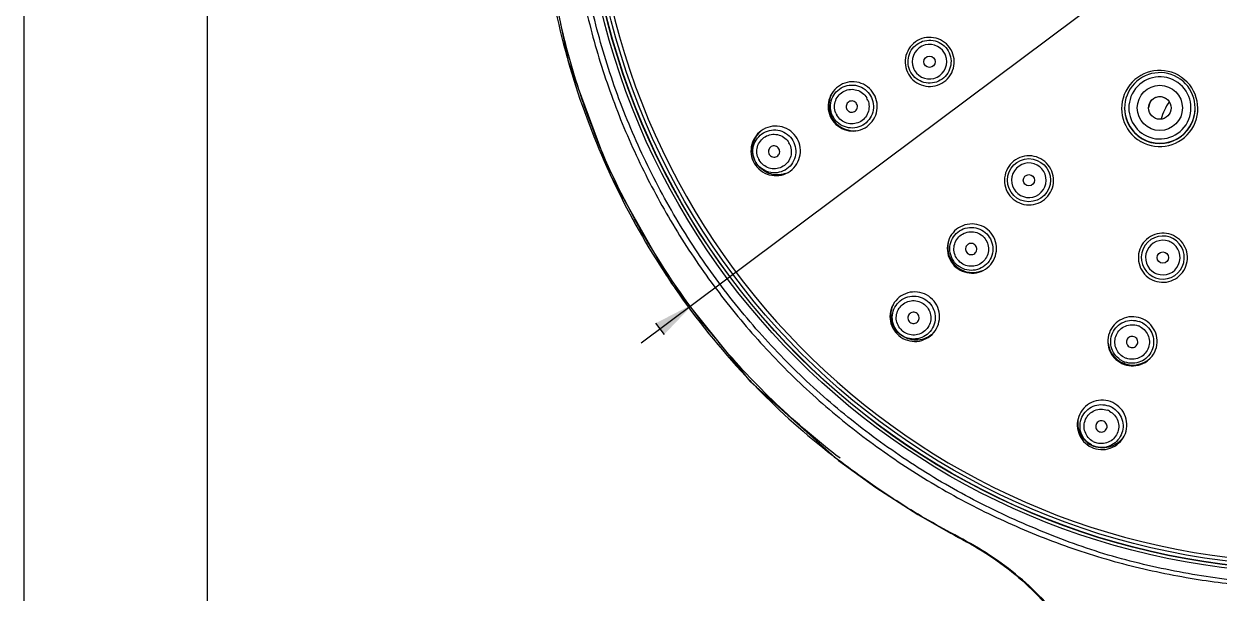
# Model space of a CAD drawing. Header units: millimetres. Extents: x 1664 to 1961, y 530 to 950.
# Drawn here: x 1663.6 to 1748.3, y 731.5 to 771.9 of the extents above; entities that cross this region are included whole.
import ezdxf

# ---------------------------------------------------------------- set-up
doc = ezdxf.new("R2010")
doc.units = ezdxf.units.MM
doc.header["$LTSCALE"] = 10
doc.header["$MEASUREMENT"] = 0
doc.layers.get('0').update_dxf_attribs({"color": 2, "linetype": 'CONTINUOUS'})
doc.layers.add('D', color=2, linetype='CONTINUOUS')
doc.layers.add('TXT', color=4, linetype='CONTINUOUS')

# ---------------------------------------------------------------- blocks, each defined once
blk = doc.blocks.new('BORDER')
blk.add_line((1, 1), (0, 1))

msp = doc.modelspace()

# ---------------------------------------------------------------- linework, layer by layer
at = {"color": 7, "linetype": 'Continuous'}
for p, q in [((1741.582, 765.897), (1741.582, 765.904)), ((1746.582, 765.897), (1746.582, 765.904))]:
    msp.add_line(p, q, dxfattribs=at)
for points in [[(1700.081, 783.803), (1700.494, 777.33), (1702.14, 769.216), (1705.143, 761.118), (1709.468, 753.474), (1715.032, 746.558), (1721.299, 740.941)], [(1721.299, 740.941), (1723.965, 739.011), (1726.924, 737.113), (1729.255, 735.794)]]:
    msp.add_lwpolyline(points, dxfattribs=at)
for centre, radius in [((1755.082, 784.933), 51.988), ((1755.082, 784.933), 51.769), ((1755.082, 784.933), 51.748), ((1755.082, 784.933), 51.5), ((1727.755, 769.179), 0.4), ((1744.082, 765.906), 1.6), ((1744.082, 765.902), 0.8), ((1734.803, 760.787), 1.524), ((1734.799, 760.785), 0.4), ((1744.29, 755.306), 0.4)]:
    msp.add_circle(centre, radius, dxfattribs=at)
for centre, radius, start, end in [((1755.082, 784.933), 51.229, 90, 267.5844), ((1755.39, 784.258), 55.324, 187.45134, 195.50905), ((1755.235, 784.202), 55.034, 192.96561, 198.67697), ((1727.755, 769.18), 1.225, 30.00112, 201.82914), ((1753.738, 783.87), 53.628, 195.58075, 196.33742), ((1727.755, 769.179), 1.225, 210.00113, 21.82913), ((1727.754, 769.179), 1.227, 21.82888, 29.99514), ((1754.836, 784.194), 54.773, 196.33974, 204.23933), ((1727.757, 769.18), 1.227, 201.82888, 209.99514), ((1744.072, 765.863), 2.698, 60.63928, 234.08862), ((1744.082, 765.904), 2.5, 60.00071, 234.63924), ((1744.083, 765.882), 2.676, 60.00013, 60.64337), ((1744.082, 765.906), 2.2, 59.99979, 234.63827), ((1744.072, 765.863), 2.698, 240.00188, 54.89252), ((1744.082, 765.904), 2.5, 240.00071, 54.63924), ((1744.082, 765.906), 2.2, 239.99979, 54.63827), ((1744.081, 765.905), 2.201, 54.64066, 59.99889), ((1744.081, 765.903), 2.501, 54.64066, 59.99889), ((1744.074, 765.867), 2.694, 54.87585, 59.99285), ((1752.6, 783.359), 52.268, 198.72719, 201.62871), ((1722.391, 766.064), 1.773, 148.17869, 208.45406), ((1722.245, 765.996), 1.228, 21.83003, 29.99514), ((1744.082, 765.89), 0.8, 60.00103, 179.18473), ((1744.082, 765.88), 2.5, 179.42915, 0.38635), ((1744.085, 765.897), 2.503, 180.0151, 189.93121), ((1747.558, 764.26), 3.491, 143.80459, 165.66776), ((1744.076, 765.898), 2.506, 349.00977, 359.99872), ((1722.379, 766.056), 1.758, 208.41437, 209.99943), ((1722.379, 766.056), 1.759, 210.00156, 211.83417), ((1722.402, 766.071), 1.786, 211.85817, 226.28337), ((1722.253, 766), 1.228, 201.83003, 209.99514), ((1744.087, 765.898), 2.505, 189.93947, 195.94436), ((1744.081, 765.897), 2.499, 195.95638, 203.47073), ((1744.089, 765.901), 2.508, 203.47153, 209.43433), ((1744.079, 765.899), 2.504, 330.05117, 335.12129), ((1744.082, 765.897), 2.5, 335.13335, 342.80578), ((1744.078, 765.899), 2.505, 342.80539, 348.98549), ((1722.391, 766.061), 1.77, 226.31645, 273.76218), ((1744.082, 765.897), 2.5, 209.44424, 217.50697), ((1744.084, 765.899), 2.503, 217.51062, 222.94655), ((1744.083, 765.899), 2.501, 222.96163, 231.48688), ((1744.083, 765.907), 2.201, 234.64066, 239.99889), ((1744.079, 765.9), 2.504, 307.6084, 317.40184), ((1744.081, 765.899), 2.502, 317.4035, 321.34896), ((1744.08, 765.898), 2.502, 321.36282, 330.05118), ((1716.733, 762.812), 1.231, 21.84444, 29.99522), ((1744.071, 765.86), 2.696, 234.06733, 239.11988), ((1744.089, 765.907), 2.512, 231.48626, 234.54492), ((1744.081, 765.895), 2.497, 234.5407, 239.99257), ((1744.083, 765.905), 2.501, 234.64066, 239.99889), ((1744.056, 765.836), 2.667, 239.1269, 239.99972), ((1744.082, 765.897), 2.5, 240.00019, 293.1558), ((1744.084, 765.894), 2.496, 293.15014, 293.87082), ((1744.079, 765.903), 2.506, 293.8909, 305.0418), ((1744.082, 765.897), 2.5, 305.04777, 307.59201), ((1716.751, 762.821), 1.231, 201.84444, 209.99522), ((1754.662, 784.123), 54.585, 204.24636, 205.67408), ((1716.973, 762.932), 1.761, 208.35374, 209.99936), ((1716.973, 762.932), 1.761, 210.00145, 211.74653), ((1734.799, 760.785), 1.225, 50.00083, 221.82704), ((1734.799, 760.785), 1.225, 230.00083, 41.82704), ((1734.798, 760.784), 1.227, 41.82878, 49.99519), ((1754.767, 784.173), 54.701, 205.6741, 213.40974), ((1734.801, 760.786), 1.227, 221.82878, 229.99519), ((1730.818, 756.021), 1.772, 167.80548, 228.43123), ((1730.709, 755.909), 1.228, 41.8295, 49.9952), ((1744.291, 755.309), 1.524, 69.99783, 241.82716), ((1744.29, 755.306), 1.225, 70.00006, 241.82492), ((1744.292, 755.309), 1.524, 249.99783, 61.82716), ((1744.29, 755.306), 1.225, 250.00006, 61.82492), ((1744.289, 755.304), 1.227, 61.82856, 69.99506), ((1744.291, 755.307), 1.526, 61.82856, 69.99506), ((1730.809, 756.009), 1.758, 228.39125, 229.99945), ((1730.809, 756.01), 1.758, 230.00157, 231.7997), ((1730.715, 755.915), 1.228, 221.8295, 229.9952), ((1754.819, 784.218), 54.769, 213.41844, 214.60073), ((1730.818, 756.019), 1.771, 231.75258, 293.62252), ((1744.292, 755.311), 1.526, 241.82856, 249.99506), ((1744.291, 755.307), 1.227, 241.82856, 249.99506), ((1753.928, 783.582), 53.675, 214.58252, 223.10864), ((1726.618, 751.031), 1.231, 41.84348, 49.99529), ((1742.114, 749.325), 1.228, 61.82897, 69.99508), ((1742.118, 749.336), 1.528, 61.82897, 69.99508), ((1752.711, 782.791), 52.089, 219.07625, 220.01685), ((1726.796, 751.225), 1.76, 228.34696, 229.9994), ((1726.796, 751.225), 1.761, 230.00149, 231.73489), ((1726.632, 751.046), 1.231, 221.84348, 229.99529), ((1742.171, 749.466), 1.772, 187.38304, 248.39264), ((1742.122, 749.346), 1.528, 241.82897, 249.99508), ((1742.117, 749.333), 1.228, 241.82897, 249.99508), ((1742.172, 749.465), 1.772, 249.97359, 313.37639), ((1742.166, 749.452), 1.758, 248.35162, 249.99927), ((1753.849, 783.548), 53.594, 223.13915, 224.34368), ((1753.452, 783.134), 53.021, 224.32431, 232.1169), ((1739.937, 743.342), 1.231, 61.84264, 69.99519), ((1739.944, 743.361), 1.531, 61.84264, 69.99519), ((1740.031, 743.594), 1.769, 172.38788, 233.73184), ((1740.043, 743.609), 1.788, 233.73265, 248.30502), ((1739.953, 743.383), 1.531, 241.84264, 249.99519), ((1739.944, 743.36), 1.231, 241.84264, 249.99519), ((1754.073, 783.975), 54.066, 232.14509, 232.70508), ((1740.031, 743.584), 1.76, 248.33093, 249.99925)]:
    msp.add_arc(centre, radius, start, end, dxfattribs=at)
for points, start_tangent, end_tangent in [([(1755.082, 838.008), (1750.166, 837.78), (1745.293, 837.091), (1740.505, 835.956), (1735.84, 834.39), (1731.343, 832.39), (1727.053, 829.98), (1722.998, 827.192), (1719.22, 824.038), (1712.626, 816.746), (1707.487, 808.364), (1705.511, 803.857), (1703.97, 799.184), (1702.879, 794.386), (1702.219, 789.509), (1702.005, 784.594), (1702.28, 779.681), (1703.003, 774.814), (1704.159, 770.031), (1705.756, 765.377), (1707.784, 760.893), (1710.212, 756.613), (1713.027, 752.577), (1716.206, 748.821), (1719.718, 745.374), (1723.536, 742.27), (1727.62, 739.525), (1729.752, 738.297), (1731.942, 737.173), (1734.181, 736.152), (1736.463, 735.229), (1738.784, 734.411), (1741.143, 733.712), (1745.95, 732.655)], (-0.999985, 0.005387), (0.985224, -0.171268)), ([(1755.082, 732.153), (1752.498, 732.2), (1749.92, 732.382), (1747.358, 732.715), (1744.813, 733.166), (1739.803, 734.429), (1734.961, 736.233), (1730.298, 738.459), (1725.876, 741.133), (1721.723, 744.209), (1717.89, 747.676), (1714.416, 751.502), (1711.334, 755.651), (1708.679, 760.085), (1706.462, 764.754), (1704.718, 769.619), (1703.465, 774.633), (1702.69, 779.743), (1702.415, 784.903), (1702.689, 790.064), (1703.454, 795.175), (1704.701, 800.191), (1706.447, 805.055), (1711.318, 814.158), (1714.391, 818.314), (1717.858, 822.146), (1721.684, 825.621), (1725.836, 828.698), (1730.267, 831.359), (1734.933, 833.581), (1755.082, 837.612)], (-1, -0.000134), (1, -0.000163)), ([(1729.274, 770.033), (1728.827, 770.543), (1728.218, 770.843), (1727.542, 770.888), (1726.9, 770.67), (1726.39, 770.223), (1726.09, 769.615), (1726.045, 768.938), (1726.264, 768.295)], (-0.5, 0.866025), (0.5, -0.866025)), ([(1726.44, 768.418), (1726.249, 768.982), (1726.288, 769.575), (1726.551, 770.108), (1726.998, 770.5), (1727.56, 770.691), (1728.154, 770.652), (1728.687, 770.39), (1729.079, 769.942)], (-0.500005, 0.866022), (0.500005, -0.866022)), ([(1726.264, 768.295), (1726.712, 767.784), (1727.32, 767.484), (1727.997, 767.439), (1728.639, 767.657), (1729.149, 768.104), (1729.448, 768.713), (1729.493, 769.39), (1729.274, 770.033)], (0.5, -0.866025), (-0.5, 0.866025)), ([(1729.079, 769.942), (1729.27, 769.379), (1729.231, 768.786), (1728.968, 768.253), (1728.521, 767.861), (1727.958, 767.67), (1727.365, 767.708), (1726.832, 767.971), (1726.44, 768.418)], (0.500005, -0.866022), (-0.500005, 0.866022)), ([(1723.821, 766.884), (1723.372, 767.396), (1722.762, 767.698), (1722.084, 767.743), (1721.441, 767.525), (1720.93, 767.077), (1720.63, 766.467), (1720.586, 765.788), (1720.805, 765.143)], (-0.5, 0.866025), (0.5, -0.866025)), ([(1720.943, 765.243), (1720.752, 765.806), (1720.791, 766.399), (1721.053, 766.932), (1721.499, 767.324), (1722.062, 767.515), (1722.654, 767.475), (1723.187, 767.212), (1723.579, 766.765)], (-0.500005, 0.866022), (0.500005, -0.866022)), ([(1720.805, 765.143), (1721.254, 764.631), (1721.864, 764.329), (1722.542, 764.284), (1723.186, 764.502), (1723.696, 764.951), (1723.996, 765.56), (1724.04, 766.239), (1723.821, 766.884)], (0.5, -0.866025), (-0.5, 0.866025)), ([(1723.579, 766.765), (1723.771, 766.202), (1723.732, 765.609), (1723.47, 765.076), (1723.023, 764.684), (1722.461, 764.493), (1721.868, 764.532), (1721.335, 764.795), (1720.943, 765.243)], (0.500005, -0.866022), (-0.500005, 0.866022)), ([(1721.113, 765.543), (1721.025, 765.991), (1721.107, 766.44), (1721.348, 766.828), (1721.714, 767.1), (1722.154, 767.219), (1722.607, 767.169), (1723.011, 766.956), (1723.308, 766.61)], (-0.37177, 0.928325), (0.500005, -0.866022)), ([(1723.385, 766.453), (1723.473, 766.005), (1723.391, 765.556), (1723.15, 765.169), (1722.784, 764.896), (1722.344, 764.777), (1721.891, 764.827), (1721.487, 765.04), (1721.189, 765.386)], (0.37177, -0.928325), (-0.500005, 0.866022)), ([(1722.595, 766.198), (1722.492, 766.315), (1722.352, 766.384), (1722.197, 766.395), (1722.049, 766.345), (1721.932, 766.242), (1721.863, 766.102), (1721.853, 765.946), (1721.903, 765.798)], (-0.500005, 0.866022), (0.500005, -0.866022)), ([(1721.903, 765.798), (1722.006, 765.681), (1722.146, 765.612), (1722.301, 765.602), (1722.449, 765.652), (1722.566, 765.755), (1722.635, 765.894), (1722.645, 766.05), (1722.595, 766.198)], (0.500005, -0.866022), (-0.500005, 0.866022)), ([(1712.273, 749.957), (1707.614, 756.717), (1704.012, 764.094)], (-0.630346, 0.776314), (-0.368594, 0.92959)), ([(1718.373, 763.739), (1717.922, 764.255), (1717.308, 764.559), (1716.626, 764.605), (1715.979, 764.386), (1715.465, 763.935), (1715.164, 763.321), (1715.12, 762.637), (1715.341, 761.988)], (-0.5, 0.866025), (0.5, -0.866025)), ([(1715.423, 762.096), (1715.234, 762.648), (1715.234, 763.231), (1715.423, 763.783), (1715.78, 764.242)], (-0.474928, 0.880025), (0.735869, 0.677124)), ([(1715.448, 762.067), (1715.256, 762.63), (1715.294, 763.223), (1715.556, 763.755), (1716.001, 764.147), (1716.562, 764.337), (1717.154, 764.297), (1717.686, 764.034), (1718.078, 763.587)], (-0.500005, 0.866022), (0.500005, -0.866022)), ([(1715.609, 762.363), (1715.521, 762.811), (1715.602, 763.259), (1715.842, 763.646), (1716.207, 763.918), (1716.646, 764.037), (1717.098, 763.986), (1717.501, 763.773), (1717.799, 763.427)], (-0.372004, 0.928231), (0.500005, -0.866022)), ([(1715.341, 761.988), (1715.792, 761.472), (1716.406, 761.168), (1717.089, 761.123), (1717.736, 761.342), (1718.249, 761.793), (1718.551, 762.407), (1718.594, 763.09), (1718.373, 763.739)], (0.5, -0.866025), (-0.5, 0.866025)), ([(1718.078, 763.587), (1718.269, 763.024), (1718.231, 762.431), (1717.97, 761.898), (1717.525, 761.507), (1716.964, 761.317), (1716.372, 761.356), (1715.84, 761.62), (1715.448, 762.067)], (0.500005, -0.866022), (-0.500005, 0.866022)), ([(1717.876, 763.27), (1717.964, 762.822), (1717.882, 762.373), (1717.642, 761.986), (1717.278, 761.714), (1716.838, 761.596), (1716.386, 761.646), (1715.983, 761.859), (1715.685, 762.206)], (0.372004, -0.928231), (-0.500005, 0.866022)), ([(1717.087, 763.016), (1716.984, 763.133), (1716.845, 763.202), (1716.689, 763.213), (1716.542, 763.163), (1716.425, 763.06), (1716.357, 762.92), (1716.347, 762.765), (1716.397, 762.617)], (-0.500005, 0.866022), (0.500005, -0.866022)), ([(1716.397, 762.617), (1716.5, 762.5), (1716.64, 762.43), (1716.795, 762.42), (1716.942, 762.47), (1717.059, 762.573), (1717.128, 762.712), (1717.137, 762.868), (1717.087, 763.016)], (0.500005, -0.866022), (-0.500005, 0.866022)), ([(1735.927, 762.104), (1735.331, 762.431), (1734.657, 762.505), (1734.006, 762.316), (1733.477, 761.892), (1733.151, 761.297), (1733.077, 760.623), (1733.267, 759.971), (1733.692, 759.442)], (-0.766044, 0.642788), (0.766044, -0.642788)), ([(1717.537, 761.254), (1716.956, 761.165), (1716.377, 761.272), (1715.865, 761.563), (1715.476, 762.006)], (-0.949224, -0.314602), (-0.526148, 0.850393)), ([(1733.692, 759.442), (1734.288, 759.115), (1734.962, 759.041), (1735.614, 759.231), (1736.142, 759.655), (1736.468, 760.25), (1736.542, 760.924), (1736.352, 761.575), (1735.927, 762.104)], (0.766044, -0.642788), (-0.766044, 0.642788)), ([(1731.879, 757.281), (1731.282, 757.608), (1730.606, 757.683), (1729.953, 757.494), (1729.423, 757.069), (1729.097, 756.473), (1729.023, 755.797), (1729.214, 755.144), (1729.641, 754.613)], (-0.766044, 0.642788), (0.766044, -0.642788)), ([(1729.743, 754.755), (1729.371, 755.219), (1729.204, 755.789), (1729.269, 756.38), (1729.554, 756.901), (1730.017, 757.273), (1730.588, 757.439), (1731.179, 757.374), (1731.7, 757.088)], (-0.766049, 0.642782), (0.766049, -0.642782)), ([(1729.641, 754.613), (1730.238, 754.285), (1730.914, 754.211), (1731.567, 754.4), (1732.097, 754.825), (1732.423, 755.421), (1732.496, 756.097), (1732.305, 756.75), (1731.879, 757.281)], (0.766044, -0.642788), (-0.766044, 0.642788)), ([(1729.8, 755.096), (1729.565, 755.487), (1729.488, 755.937), (1729.582, 756.383), (1729.832, 756.764), (1730.205, 757.027), (1730.648, 757.135), (1731.101, 757.073), (1731.499, 756.849)], (-0.666849, 0.745193), (0.766049, -0.642782)), ([(1731.7, 757.088), (1732.072, 756.624), (1732.239, 756.053), (1732.174, 755.463), (1731.889, 754.942), (1731.426, 754.57), (1730.855, 754.404), (1730.265, 754.469), (1729.743, 754.755)], (0.766049, -0.642782), (-0.766049, 0.642782)), ([(1731.624, 756.728), (1731.86, 756.337), (1731.937, 755.887), (1731.843, 755.441), (1731.592, 755.06), (1731.22, 754.797), (1730.776, 754.689), (1730.324, 754.751), (1729.926, 754.974)], (0.666849, -0.745193), (-0.766049, 0.642782)), ([(1744.89, 756.93), (1744.219, 757.033), (1743.56, 756.872), (1743.013, 756.471), (1742.661, 755.892), (1742.558, 755.222), (1742.719, 754.563), (1743.12, 754.016), (1743.701, 753.663)], (-0.939693, 0.34202), (0.939693, -0.34202)), ([(1743.701, 753.663), (1744.372, 753.56), (1745.031, 753.721), (1745.578, 754.122), (1745.93, 754.702), (1746.033, 755.372), (1745.871, 756.031), (1745.47, 756.578), (1744.89, 756.93)], (0.939693, -0.34202), (-0.939693, 0.34202)), ([(1730.969, 756.218), (1730.832, 756.293), (1730.677, 756.31), (1730.406, 756.169), (1730.314, 755.877), (1730.358, 755.728), (1730.456, 755.606)], (-0.766049, 0.642782), (0.766049, -0.642782)), ([(1730.456, 755.606), (1730.592, 755.531), (1730.748, 755.514), (1731.019, 755.655), (1731.111, 755.947), (1731.067, 756.096), (1730.969, 756.218)], (0.766049, -0.642782), (-0.766049, 0.642782)), ([(1727.836, 752.462), (1727.235, 752.792), (1726.555, 752.868), (1725.898, 752.678), (1725.364, 752.251), (1725.036, 751.651), (1724.963, 750.971), (1725.155, 750.314), (1725.585, 749.779)], (-0.766044, 0.642788), (0.766044, -0.642788)), ([(1725.665, 749.892), (1725.292, 750.355), (1725.125, 750.925), (1725.188, 751.515), (1725.473, 752.035), (1725.935, 752.406), (1726.505, 752.571), (1727.095, 752.505), (1727.616, 752.219)], (-0.766049, 0.642782), (0.766049, -0.642782)), ([(1725.715, 750.225), (1725.479, 750.615), (1725.402, 751.065), (1725.495, 751.51), (1725.745, 751.891), (1726.117, 752.152), (1726.56, 752.26), (1727.011, 752.197), (1727.41, 751.974)], (-0.66703, 0.745031), (0.766049, -0.642782)), ([(1725.585, 749.779), (1726.186, 749.449), (1726.866, 749.374), (1727.523, 749.564), (1728.057, 749.992), (1728.385, 750.591), (1728.458, 751.271), (1728.265, 751.928), (1727.836, 752.462)], (0.766044, -0.642788), (-0.766044, 0.642788)), ([(1727.616, 752.219), (1727.989, 751.755), (1728.156, 751.185), (1728.092, 750.596), (1727.808, 750.076), (1727.346, 749.705), (1726.776, 749.54), (1726.186, 749.605), (1725.665, 749.892)], (0.766049, -0.642782), (-0.766049, 0.642782)), ([(1725.626, 749.91), (1725.259, 750.364), (1725.06, 750.913), (1725.049, 751.496), (1725.229, 752.051)], (-0.747194, 0.664606), (0.461506, 0.887137)), ([(1727.535, 751.852), (1727.771, 751.461), (1727.848, 751.012), (1727.755, 750.566), (1727.505, 750.186), (1727.133, 749.924), (1726.69, 749.817), (1726.239, 749.88), (1725.841, 750.103)], (0.66703, -0.745031), (-0.766049, 0.642782)), ([(1726.881, 751.344), (1726.744, 751.419), (1726.589, 751.436), (1726.44, 751.393), (1726.319, 751.295), (1726.244, 751.159), (1726.227, 751.004), (1726.271, 750.855), (1726.369, 750.733)], (-0.766049, 0.642782), (0.766049, -0.642782)), ([(1726.369, 750.733), (1726.506, 750.658), (1726.661, 750.641), (1726.81, 750.684), (1726.931, 750.781), (1727.006, 750.918), (1727.023, 751.072), (1726.979, 751.222), (1726.881, 751.344)], (0.766049, -0.642782), (-0.766049, 0.642782)), ([(1742.736, 751.012), (1742.063, 751.116), (1741.402, 750.955), (1740.854, 750.554), (1740.501, 749.974), (1740.398, 749.302), (1740.56, 748.642), (1740.963, 748.093), (1741.545, 747.74)], (-0.939693, 0.34202), (0.939693, -0.34202)), ([(1741.401, 747.999), (1740.959, 748.356), (1740.678, 748.849), (1740.598, 749.411), (1740.729, 749.963), (1741.053, 750.428), (1741.525, 750.743), (1742.08, 750.863), (1742.641, 750.771)], (-0.881499, 0.472185), (0.939694, -0.342016)), ([(1741.537, 748.25), (1741.182, 748.537), (1740.956, 748.933), (1740.892, 749.385), (1740.997, 749.829), (1741.257, 750.203), (1741.637, 750.456), (1742.083, 750.552), (1742.534, 750.479)], (-0.881499, 0.472185), (0.939694, -0.342016)), ([(1741.545, 747.74), (1742.218, 747.636), (1742.879, 747.798), (1743.428, 748.199), (1743.781, 748.78), (1743.883, 749.451), (1743.721, 750.111), (1743.318, 750.659), (1742.736, 751.012)], (0.939693, -0.34202), (-0.939693, 0.34202)), ([(1742.839, 750.682), (1743.281, 750.326), (1743.562, 749.832), (1743.642, 749.271), (1743.511, 748.719), (1743.187, 748.253), (1742.715, 747.939), (1742.16, 747.819), (1741.6, 747.91)], (0.881499, -0.472185), (-0.939694, 0.342016)), ([(1727.898, 749.84), (1727.383, 749.558), (1726.803, 749.461), (1726.223, 749.559), (1725.706, 749.843)], (-0.785404, -0.618984), (-0.785143, 0.619315)), ([(1742.693, 750.407), (1743.049, 750.12), (1743.274, 749.724), (1743.339, 749.272), (1743.234, 748.829), (1742.973, 748.454), (1742.593, 748.202), (1742.147, 748.105), (1741.697, 748.179)], (0.881499, -0.472185), (-0.939694, 0.342016)), ([(1742.252, 749.704), (1742.098, 749.728), (1741.946, 749.691), (1741.82, 749.599), (1741.739, 749.465), (1741.716, 749.311), (1741.753, 749.16), (1741.845, 749.034), (1741.979, 748.953)], (-0.939694, 0.342016), (0.939694, -0.342016)), ([(1741.979, 748.953), (1742.133, 748.929), (1742.284, 748.966), (1742.41, 749.059), (1742.491, 749.192), (1742.515, 749.346), (1742.478, 749.497), (1742.385, 749.623), (1742.252, 749.704)], (0.939694, -0.342016), (-0.939694, 0.342016)), ([(1721.417, 741.092), (1716.889, 744.956), (1712.818, 749.297)], (-0.794041, 0.607864), (-0.643005, 0.765862)), ([(1740.585, 745.102), (1739.907, 745.206), (1739.242, 745.045), (1738.69, 744.641), (1738.335, 744.058), (1738.231, 743.382), (1738.395, 742.718), (1738.8, 742.166), (1739.387, 741.811)], (-0.939693, 0.34202), (0.939693, -0.34202)), ([(1739.231, 742.033), (1738.789, 742.39), (1738.508, 742.882), (1738.427, 743.443), (1738.557, 743.994), (1738.881, 744.458), (1739.353, 744.772), (1739.907, 744.891), (1740.468, 744.799)], (-0.881611, 0.471976), (0.939694, -0.342016)), ([(1739.363, 742.275), (1739.008, 742.561), (1738.782, 742.957), (1738.717, 743.408), (1738.822, 743.851), (1739.082, 744.224), (1739.461, 744.476), (1739.907, 744.572), (1740.358, 744.498)], (-0.881611, 0.471976), (0.939694, -0.342016)), ([(1739.387, 741.811), (1740.065, 741.706), (1740.73, 741.868), (1741.282, 742.271), (1741.637, 742.856), (1741.74, 743.531), (1741.577, 744.195), (1741.171, 744.746), (1740.585, 745.102)], (0.939693, -0.34202), (-0.939693, 0.34202)), ([(1740.667, 744.71), (1741.109, 744.354), (1741.389, 743.861), (1741.47, 743.301), (1741.34, 742.75), (1741.016, 742.286), (1740.544, 741.972), (1739.99, 741.853), (1739.429, 741.945)], (0.881611, -0.471976), (-0.939694, 0.342016)), ([(1740.518, 744.427), (1740.873, 744.14), (1741.099, 743.744), (1741.164, 743.294), (1741.059, 742.851), (1740.799, 742.478), (1740.419, 742.226), (1739.973, 742.13), (1739.523, 742.204)], (0.881611, -0.471976), (-0.939694, 0.342016)), ([(1740.077, 743.726), (1739.922, 743.749), (1739.771, 743.713), (1739.645, 743.621), (1739.565, 743.488), (1739.541, 743.334), (1739.578, 743.183), (1739.671, 743.057), (1739.804, 742.976)], (-0.939694, 0.342016), (0.939694, -0.342016)), ([(1739.804, 742.976), (1739.958, 742.952), (1740.11, 742.989), (1740.235, 743.081), (1740.316, 743.214), (1740.34, 743.368), (1740.303, 743.519), (1740.21, 743.645), (1740.077, 743.726)], (0.939694, -0.342016), (-0.939694, 0.342016)), ([(1741.539, 742.655), (1741.14, 742.207), (1740.614, 741.919), (1740.021, 741.822), (1739.429, 741.929)], (-0.52869, -0.848815), (-0.939694, 0.342016)), ([(1721.299, 740.941), (1721.302, 740.948), (1721.314, 740.965)], (-0.797928, 0.602753), (0.568812, 0.822468)), ([(1729.263, 735.814), (1727.199, 736.979), (1725.185, 738.23), (1723.224, 739.561), (1721.314, 740.965)], (-0.879665, 0.475594), (-0.796546, 0.604578)), ([(1729.256, 735.794), (1729.257, 735.799), (1729.263, 735.814)], (-0.985729, 0.168342), (0.417213, 0.908809)), ([(1729.257, 735.795), (1731.487, 734.536), (1733.575, 733.065), (1735.461, 731.345), (1737.101, 729.395), (1738.44, 727.231), (1739.401, 724.882), (1740.003, 722.411), (1740.343, 719.886)], (0.881362, -0.472442), (0.09464, -0.995512)), ([(1740.548, 719.933), (1740.199, 722.464), (1739.574, 724.944), (1738.575, 727.298), (1737.188, 729.449), (1735.506, 731.38), (1733.597, 733.088), (1731.495, 734.554), (1729.263, 735.814)], (-0.095825, 0.995398), (-0.884327, 0.466868)), ([(1745.95, 732.655), (1750.499, 732.064), (1755.082, 731.867)], (0.985224, -0.171268), (0.999862, -0.01659))]:
    msp.add_spline(points, degree=3, dxfattribs=dict(at, start_tangent=start_tangent, end_tangent=end_tangent))
at = {"layer": 'D'}
for p, q in [((1707.318, 749.258), (1814.416, 829.239)), ((1708.347, 750.651), (1708.946, 749.85))]:
    msp.add_line(p, q, dxfattribs=at)
msp.add_solid([(1708.347, 750.651), (1708.945, 749.85), (1711.05, 752.045)], dxfattribs=at)
at = {"layer": 'TXT'}
msp.add_line((1676.581, 544.064), (1676.581, 939.064), dxfattribs=at)

# ---------------------------------------------------------------- block references
at = {"xscale": 420, "yscale": 297, "zscale": 420, "rotation": 90}
msp.add_blockref('BORDER', (1960.581, 530.064), dxfattribs=at)

doc.saveas('drawing.dxf')
